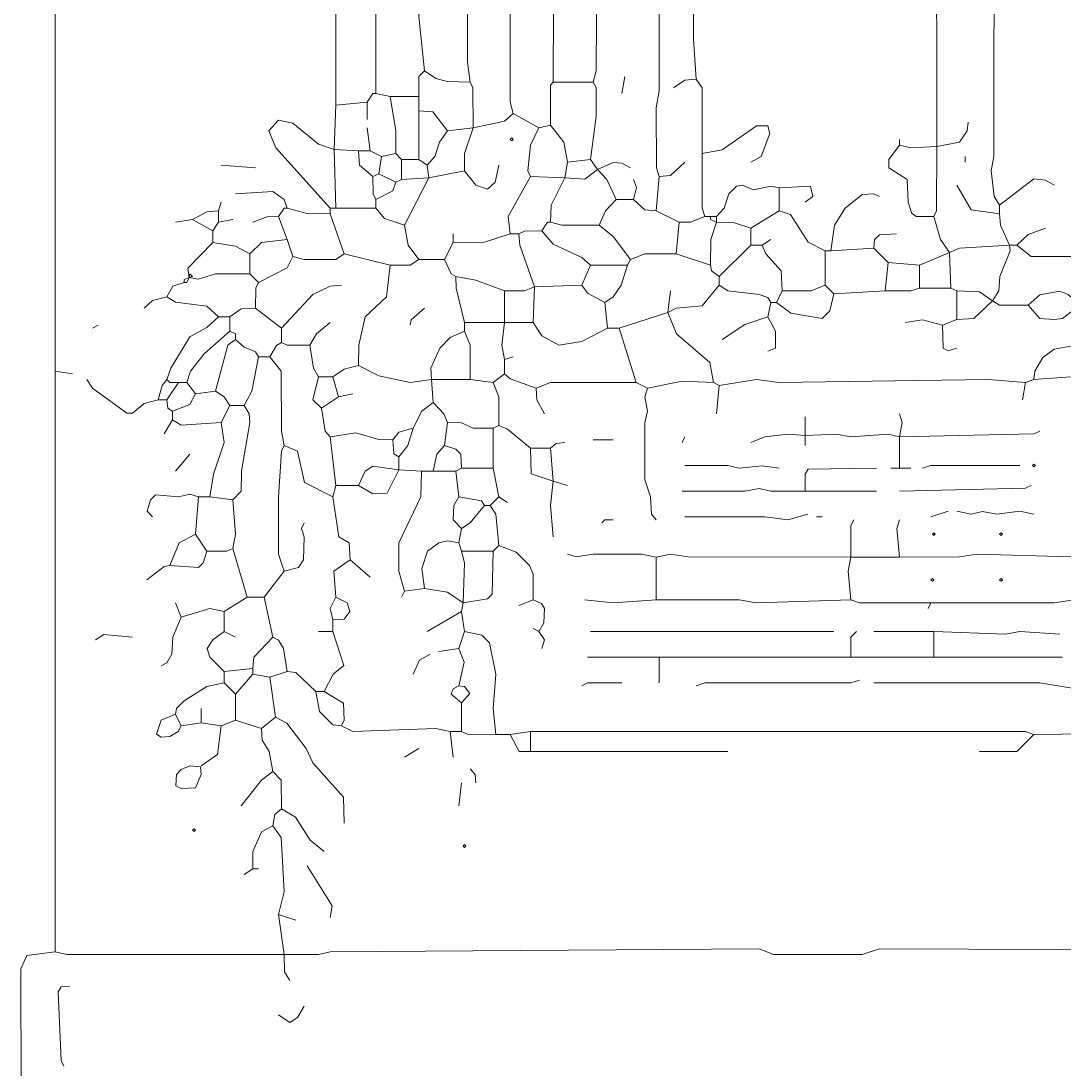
# Model space of a CAD drawing. Header units: millimetres. Extents: x 11 to 20000, y -4 to 8232.
# Drawn here: x 611 to 1985, y 2858 to 4240 of the extents above; entities that cross this region are included whole.
import ezdxf

# ---------------------------------------------------------------- set-up
doc = ezdxf.new("R2010")
doc.units = ezdxf.units.MM
doc.layers.add('ARCHITECTURE', color=7, linetype='Continuous', lineweight=13, true_color=0x000000)
doc.layers.add('PLANTING', color=7, linetype='Continuous', lineweight=13, true_color=0x000000)

msp = doc.modelspace()

# ---------------------------------------------------------------- linework, layer by layer
at = {"layer": 'ARCHITECTURE', "color": 7, "lineweight": 13, "true_color": 0x000000}
for points in [[(652.3379, 5607.08857), (656.10204, 4841.62896), (652.34446, 4822.77568), (652.33133, 4483.40916), (648.57376, 4460.78473), (656.1086, 4392.91143), (656.1086, 3834.84163), (656.1086, 3778.28054)], [(1557.31527, 5199.84876), (1546.00294, 5198.79265), (1523.37862, 5187.33925), (1451.7345, 5135.59853), (1372.54898, 5071.49604), (1372.54898, 5052.78993), (1372.54898, 4803.92115), (1372.54898, 4785.06787), (1368.77172, 4174.20814), (1365.00747, 4159.12477)], [(1025.64095, 4128.95928), (1025.64106, 4170.43699), (1025.64106, 4313.7259), (1025.64106, 4336.35034), (1025.64106, 5173.45441), (1036.95328, 5187.33269), (1059.5776, 5187.48111), (1082.20204, 5173.45441)], [(1142.53394, 4174.20814), (1134.99242, 4245.8526), (1134.99242, 4313.7259), (1142.53394, 4336.35034), (1142.52738, 4939.66776), (1134.99242, 4958.52229), (1142.23778, 5000), (1138.76968, 5015.08337), (1138.76968, 5131.97545), (1142.53394, 5180.99548)], [(1259.42692, 5180.99548), (1259.42036, 4690.79898), (1255.65611, 4664.40464), (1255.66267, 4132.73043), (1259.42692, 4117.64706)], [(1082.20204, 5173.45441), (1082.19548, 4754.90238), (1078.43145, 4728.50679), (1078.43801, 4649.32127), (1082.20204, 4622.92568), (1078.43801, 4419.30577), (1082.05407, 4404.22364), (1082.19548, 4340.12025), (1078.43801, 4321.26697), (1078.43145, 4144.04265)], [(1202.86584, 5177.22432), (1199.09502, 5135.74661), (1199.10158, 4185.52036), (1202.86584, 4159.12477)], [(1500.75419, 4162.89593), (1496.98993, 4215.68586), (1496.98337, 4513.57466), (1500.74762, 4536.1991), (1508.29559, 4969.8276), (1564.85667, 5010.12081), (1610.10554, 5032.74525), (1677.97885, 5059.2759), (1745.85215, 5075.26652), (1809.94819, 5082.8017), (1816.29197, 5079.03088), (1817.49627, 4074.28314)], [(1900.45249, 3996.98382), (1893.06561, 4008.29604), (1889.14683, 4042.23269), (1892.90419, 4061.08597), (1894.11505, 5071.64378), (1904.2233, 5081.60351), (1987.17975, 5071.49604), (2055.05305, 5051.74072), (2171.9457, 4998.80894), (2198.34061, 4983.8612), (2207.40566, 4973.60441), (2209.64627, 4166.66708), (2205.88235, 4125.18812)], [(1315.98801, 5049.02002), (1312.21719, 4159.12477)], [(1459.27602, 5003.77115), (1451.74106, 4981.14672), (1455.49876, 4954.75113), (1451.7345, 4920.81448), (1455.49876, 4796.38009), (1451.74106, 4777.52681), (1451.72794, 4147.81256), (1447.9638, 4125.18812), (1448.11188, 4046.00328), (1451.7345, 4034.69038)], [(648.56708, 2809.20034), (622.17851, 2812.07681), (611.00792, 2828.0543), (610.86629, 2990.19581), (618.54932, 3007.84559), (656.1086, 3012.82025)]]:
    msp.add_lwpolyline(points, dxfattribs=at)
at = {"layer": 'PLANTING', "color": 7, "lineweight": 13, "true_color": 0x000000}
for points in [[(1142.53394, 4174.20814), (1134.99242, 4166.66018), (1134.99242, 4140.27149)], [(1142.53394, 4174.20814), (1157.61697, 4163.9526), (1172.69977, 4160.17523), (1202.86584, 4159.12477)], [(1202.86584, 4159.12477), (1206.48846, 4151.57749), (1206.63643, 4098.79378)], [(1308.44638, 4102.56369), (1308.59446, 4155.19989), (1312.21719, 4159.12477)], [(1365.00747, 4159.12477), (1312.21719, 4159.12477)], [(1365.00747, 4159.12477), (1368.63032, 4151.57749), (1368.77172, 4113.8759), (1361.23688, 4057.31482)], [(1402.71493, 4144.04265), (1406.48575, 4166.66708)], [(1500.75419, 4162.89593), (1485.67115, 4161.83925), (1470.58824, 4151.58371)], [(1500.75419, 4162.89593), (1508.29559, 4151.58371), (1508.29559, 4076.16934), (1508.29559, 4064.85713)], [(1025.64095, 4128.95928), (1067.11923, 4132.73043)], [(1067.11923, 4132.73043), (1074.66063, 4144.04265), (1078.43145, 4144.04265)], [(1067.11923, 4110.106), (1067.11923, 4132.73043)], [(1097.28507, 4140.27149), (1078.43145, 4144.04265)], [(1097.28507, 4140.27149), (1134.99242, 4140.27149)], [(1097.28507, 4140.27149), (1104.67851, 4095.02262), (1104.82647, 4064.85713)], [(1134.99242, 4121.41821), (1134.99242, 4140.27149)], [(1023.75566, 4070.51324), (1025.64095, 4128.95928)], [(1134.99242, 4121.41821), (1153.69163, 4120.21346), (1172.69977, 4095.02262)], [(1134.99242, 4121.41821), (1134.99242, 4057.31482)], [(1206.63643, 4098.79378), (1248.10814, 4107.53903), (1259.42692, 4117.64706)], [(1293.36357, 4098.79378), (1259.42692, 4117.64706)], [(1023.75566, 4070.51324), (1003.01652, 4077.22477), (969.07986, 4105.13722), (950.22624, 4108.89468), (937.39729, 4095.02262), (946.60362, 4072.39819), (1018.09955, 3993.21267)], [(1817.49627, 4074.28314), (1847.51414, 4080.09423), (1857.77658, 4095.02262), (1858.97432, 4106.33484)], [(1070.88982, 4068.62704), (1067.11923, 4098.79378)], [(1146.30475, 4049.77376), (1156.41923, 4061.08597), (1162.43733, 4079.93925), (1172.69977, 4095.02262)], [(1172.69977, 4095.02262), (1206.63643, 4098.79378)], [(1195.32421, 4042.23269), (1195.47229, 4064.85713), (1206.63643, 4098.79378)], [(1293.36357, 4098.79378), (1282.19943, 4076.16934), (1278.5767, 4042.23891), (1282.05136, 4034.69038)], [(1293.36357, 4098.79378), (1308.44638, 4102.56369)], [(1331.07081, 4053.54491), (1326.24389, 4079.93925), (1308.44638, 4102.56369)], [(1572.39819, 4053.54491), (1586.28337, 4061.24061), (1597.73688, 4091.25147), (1594.86776, 4101.35984), (1579.93971, 4101.50758), (1534.69084, 4069.83179), (1508.29559, 4064.85713)], [(1813.72545, 3981.90045), (1791.10769, 3982.05509), (1784.75735, 3985.82557), (1779.93688, 4000.75373), (1778.5845, 4030.91357), (1754.59819, 4046.0095), (1754.45, 4057.31482), (1768.47658, 4076.16934)], [(1768.47658, 4083.71041), (1768.47658, 4076.16934)], [(1817.49627, 4074.28314), (1783.55962, 4072.54627), (1768.47658, 4076.16934)], [(1023.75566, 4070.51324), (1055.80701, 4068.62704)], [(1023.75566, 4070.51324), (1025.64095, 3993.21267)], [(1070.88982, 4068.62704), (1055.80701, 4068.62704)], [(1074.66063, 4034.69038), (1057.01131, 4049.77376), (1055.80701, 4068.62704)], [(1070.88982, 4068.62704), (1085.97285, 4061.08597)], [(1085.97285, 4061.08597), (1104.82647, 4064.85713)], [(1112.3681, 4057.31482), (1104.82647, 4064.85713)], [(1508.29559, 4064.85713), (1508.44367, 3993.21267), (1512.0664, 3981.90045)], [(1817.49627, 4074.28314), (1817.34819, 3989.44842), (1813.72545, 3981.90045)], [(920.06041, 4046.0026), (874.81154, 4049.77376)], [(1082.20204, 4038.46154), (1085.97285, 4061.08597)], [(1112.3681, 4057.31482), (1134.99242, 4057.31482)], [(1112.3681, 4057.31482), (1112.3681, 4030.92048)], [(1146.30475, 4049.77376), (1134.99242, 4057.31482)], [(1146.30475, 4049.77376), (1148.19005, 4032.80543)], [(1195.32421, 4042.23269), (1210.4138, 4023.53314), (1225.49016, 4018.09106), (1235.59819, 4027.14932), (1240.57308, 4049.77376)], [(1331.07081, 4053.54491), (1327.30023, 4032.80543)], [(1331.07081, 4053.54491), (1361.23688, 4057.31482)], [(1370.66357, 4044.11765), (1361.23688, 4057.31482)], [(1414.02715, 4046.0026), (1402.71482, 4052.48824), (1391.40271, 4053.39649), (1370.66357, 4044.11765)], [(1485.67115, 4053.54491), (1466.81097, 4035.89514), (1451.7345, 4034.69038)], [(1855.20362, 4053.54491), (1855.20362, 4061.08597)], [(1074.66063, 4034.69038), (1082.20204, 4038.46154)], [(1074.66063, 4034.69038), (1074.8086, 4012.07285), (1078.43145, 4004.52489)], [(1082.20204, 4038.46154), (1104.82647, 4027.14932)], [(1195.32421, 4042.23269), (1148.19005, 4032.80543)], [(1255.65611, 3959.27602), (1252.94163, 3981.90045), (1282.05136, 4034.69038)], [(1327.30023, 4032.80543), (1282.05136, 4034.69038)], [(1370.66357, 4044.11765), (1353.69536, 4031.07443), (1327.30023, 4032.80543)], [(1395.17353, 4004.52489), (1382.80181, 4030.92296), (1370.66357, 4044.11765)], [(1451.7345, 4034.69038), (1447.9638, 3989.44152)], [(1078.43145, 4004.52489), (1100.90113, 4015.98518), (1104.82647, 4027.14932)], [(1112.3681, 4030.92048), (1104.82647, 4027.14932)], [(1112.3681, 4030.92048), (1148.19005, 4032.80543)], [(1116.13869, 3970.58824), (1148.19005, 4032.80543)], [(1308.44638, 3974.35939), (1309.64412, 3996.98382), (1327.30023, 4032.80543)], [(1417.79796, 4030.92048), (1421.7233, 4020.05848), (1417.79796, 4004.52489)], [(1610.10554, 4019.60826), (1598.79333, 4022.18088), (1576.16889, 4017.04129), (1561.08597, 4023.22421), (1553.54457, 4022.17432), (1543.42998, 4012.06595), (1537.2638, 3993.21267), (1527.14932, 3981.90045)], [(1610.10554, 4019.60826), (1651.42907, 4022.17432), (1654.15011, 4008.30226), (1644.04219, 4000.75373)], [(1900.45249, 3985.67161), (1862.7517, 3990.64627), (1843.8914, 4023.37817)], [(1972.09627, 4023.37817), (1960.78405, 4029.72885), (1945.70136, 4031.66686), (1900.45249, 3996.98382)], [(961.53846, 3993.21267), (957.61301, 4004.51867), (942.68484, 4014.78043), (893.66516, 4012.06595)], [(1610.10554, 4019.60826), (1610.10554, 3989.44152)], [(1677.97885, 3936.65158), (1682.9474, 3970.58824), (1696.98066, 3993.21267), (1719.45701, 4011.00984), (1734.53337, 4011.9181), (1742.08145, 4008.29604)], [(871.04072, 3989.44152), (874.81154, 4000.75373)], [(950.22624, 3981.90045), (957.76765, 3993.21267), (961.53846, 3993.21267)], [(961.53846, 3993.21267), (987.93371, 3985.81946), (1018.09955, 3985.67161)], [(1025.64095, 3993.21267), (1018.09955, 3993.21267)], [(1018.09955, 3985.67161), (1018.09955, 3993.21267)], [(1025.64095, 3993.21267), (1078.43145, 3993.21267)], [(1078.43145, 4004.52489), (1078.43145, 3993.21267)], [(1116.13869, 3970.58824), (1089.89163, 3979.18597), (1078.43145, 3993.21267)], [(1395.17353, 4004.52489), (1381.14661, 3989.29367), (1372.5491, 3970.58824)], [(1395.17353, 4004.52489), (1417.79796, 4004.52489)], [(1417.79796, 4004.52489), (1432.88077, 3990.64627), (1447.9638, 3989.44152)], [(1900.45249, 3985.67161), (1900.45249, 3996.98382)], [(871.04072, 3989.44152), (855.95769, 3988.39197), (837.10407, 3978.1293)], [(871.04072, 3989.44152), (871.04072, 3974.35939)], [(950.22624, 3981.90045), (935.14321, 3981.75238), (916.28959, 3974.35939)], [(950.22624, 3981.90045), (961.53846, 3951.73495)], [(1036.95317, 3932.88043), (1018.09955, 3985.67161)], [(1478.12975, 3974.35939), (1447.9638, 3989.44152)], [(1478.12975, 3974.35939), (1493.21267, 3974.50724), (1512.0664, 3981.90045)], [(1519.60781, 3981.90045), (1512.0664, 3981.90045)], [(1519.60781, 3981.90045), (1527.14932, 3981.90045)], [(1519.60781, 3981.90045), (1519.60781, 3978.1293), (1527.14932, 3974.35939)], [(1527.14932, 3974.35939), (1527.14932, 3981.90045)], [(1572.39819, 3966.81708), (1610.10554, 3989.44152)], [(1610.10554, 3989.44152), (1625.0405, 3984.61493), (1647.96753, 3948.11844), (1670.43744, 3936.65158)], [(1834.46459, 3934.76663), (1822.3233, 3951.73495), (1813.72545, 3981.90045)], [(1900.45249, 3985.67161), (1901.50848, 3970.58824), (1913.65034, 3944.19265)], [(837.10407, 3978.1293), (814.47964, 3974.35939)], [(837.10407, 3978.1293), (863.49932, 3963.04717)], [(871.04072, 3974.35939), (863.49932, 3963.04717)], [(889.89434, 3978.1293), (871.04072, 3974.35939)], [(1134.99253, 3925.33937), (1120.96572, 3944.19265), (1116.13869, 3970.58824)], [(1297.13416, 3963.04717), (1304.67579, 3974.35939), (1308.44638, 3974.35939)], [(1308.44638, 3974.35939), (1323.52941, 3970.73631), (1372.5491, 3970.58824)], [(1372.5491, 3970.58824), (1391.25475, 3955.49864), (1414.02715, 3925.33937)], [(1478.12975, 3974.35939), (1474.35894, 3932.88043)], [(1519.60781, 3917.7983), (1519.75588, 3951.73495), (1527.14932, 3974.35939)], [(1572.39819, 3966.81708), (1549.77376, 3974.21097), (1527.14932, 3974.35939)], [(1572.39819, 3966.81708), (1572.39819, 3944.19265)], [(1923.07692, 3944.19265), (1938.15962, 3958.21934), (1960.78405, 3966.81708)], [(863.49932, 3947.9638), (863.49932, 3963.04717)], [(912.51878, 3932.88043), (927.60181, 3947.59514), (961.53846, 3951.73495)], [(969.07986, 3929.11052), (961.53846, 3951.73495)], [(1180.2414, 3959.27602), (1180.2414, 3947.9638)], [(1255.65611, 3959.27602), (1221.71946, 3948.11188), (1180.2414, 3947.9638)], [(1266.96833, 3959.27602), (1255.65611, 3959.27602)], [(1297.13416, 3963.04717), (1274.5164, 3962.89876), (1266.96833, 3959.27602)], [(1266.96833, 3959.27602), (1268.02455, 3944.19265), (1287.70747, 3889.51776)], [(1297.13416, 3963.04717), (1312.21719, 3945.3905), (1349.92455, 3928.05385), (1361.23688, 3917.7983)], [(1587.48111, 3944.19265), (1598.79333, 3951.73495)], [(1734.53993, 3940.42274), (1735.74423, 3951.72805), (1742.08801, 3958.07149), (1764.70588, 3959.27602)], [(832.39072, 3901.77183), (830.87794, 3913.70057), (863.49932, 3947.9638)], [(912.51878, 3932.88043), (893.66516, 3942.99536), (863.49932, 3947.9638)], [(1168.92919, 3925.33937), (1180.2414, 3947.9638)], [(1530.92002, 3902.71493), (1572.39819, 3944.19265)], [(1572.39819, 3944.19265), (1587.48111, 3944.19265)], [(1613.87636, 3883.86165), (1612.67206, 3910.256), (1592.30814, 3932.88043), (1587.48111, 3944.19265)], [(1677.97885, 3936.65158), (1734.53993, 3940.42274)], [(1753.39367, 3921.56821), (1734.53993, 3940.42274)], [(1834.46459, 3934.76663), (1847.65894, 3940.27093), (1913.65034, 3944.19265)], [(1891.0259, 3870.66324), (1899.25124, 3883.85792), (1900.60079, 3902.71493), (1914.40509, 3936.64536), (1913.65034, 3944.19265)], [(1923.07692, 3944.19265), (1913.65034, 3944.19265)], [(1923.07692, 3944.19265), (1941.93088, 3929.26448), (1998.49197, 3929.11052)], [(912.51878, 3932.88043), (912.51878, 3906.48609)], [(923.831, 3895.17387), (961.53179, 3914.18179), (969.07986, 3929.11052)], [(1036.95317, 3932.88043), (1025.64095, 3925.494), (984.1629, 3925.48744), (969.07986, 3929.11052)], [(1036.95317, 3932.88043), (1097.28507, 3917.7983)], [(1134.99253, 3925.33937), (1123.6802, 3917.95226), (1097.28507, 3917.7983)], [(1134.99253, 3925.33937), (1168.92919, 3925.33937)], [(1168.92919, 3925.33937), (1177.52014, 3906.64005), (1184.01199, 3902.71493)], [(1414.02715, 3925.33937), (1410.25633, 3917.7983)], [(1414.02715, 3925.33937), (1432.88077, 3932.73258), (1474.35894, 3932.88043)], [(1519.60781, 3917.7983), (1474.35894, 3932.88043)], [(1677.97885, 3936.65158), (1670.43744, 3936.65158)], [(1670.43744, 3936.65158), (1670.43744, 3891.40271)], [(1794.87183, 3917.7983), (1834.46459, 3934.76663)], [(1834.46459, 3934.76663), (1836.34989, 3887.63156)], [(1055.80701, 3785.82161), (1055.95498, 3812.21719), (1064.5526, 3849.925), (1092.30995, 3876.32624), (1097.28507, 3917.7983)], [(1349.92466, 3891.40271), (1361.23688, 3917.7983)], [(1361.23688, 3917.7983), (1410.25633, 3917.7983)], [(1380.0905, 3868.77828), (1391.25475, 3876.32624), (1401.66516, 3891.40271), (1410.25633, 3917.7983)], [(1519.60781, 3917.7983), (1520.8121, 3910.256), (1530.92002, 3902.71493)], [(1753.39367, 3921.56821), (1749.62296, 3883.86165)], [(1794.87183, 3917.7983), (1753.39367, 3921.56821)], [(1794.87183, 3917.7983), (1794.87183, 3887.63156)], [(832.39072, 3901.77183), (829.56267, 3895.17387), (825.79186, 3895.17387)], [(832.39072, 3901.77183), (825.79186, 3898.94378), (825.79186, 3895.17387)], [(832.39072, 3901.77183), (844.46719, 3899.20339), (867.26991, 3906.33767), (912.51878, 3906.48609)], [(923.831, 3895.17387), (912.51878, 3906.48609)], [(1248.11471, 3883.86165), (1210.40724, 3897.89423), (1184.01199, 3902.71493)], [(1195.32421, 3842.38269), (1184.16007, 3887.63156), (1184.01199, 3902.71493)], [(1530.92002, 3902.71493), (1530.92002, 3891.40271)], [(803.16742, 3876.31934), (810.85701, 3890.34604), (825.79186, 3895.17387)], [(920.06041, 3861.23722), (920.20837, 3887.62534), (923.831, 3895.17387)], [(953.99706, 3834.84163), (995.47511, 3879.03382), (1018.09955, 3890.34604), (1033.18258, 3891.40271)], [(1248.11471, 3883.86165), (1274.51301, 3884.01256), (1287.70747, 3889.51776)], [(1248.11471, 3883.86165), (1248.11471, 3842.38269)], [(1285.82195, 3842.38269), (1287.70747, 3889.51776)], [(1349.92466, 3891.40271), (1287.70747, 3889.51776)], [(1349.92466, 3891.40271), (1357.47274, 3881.14027), (1380.0905, 3868.77828)], [(1463.04672, 3855.58111), (1474.35905, 3861.08541), (1508.28903, 3864.11256), (1530.92002, 3891.40271)], [(1463.04672, 3855.58111), (1466.81753, 3883.86165)], [(1598.79333, 3868.77828), (1594.86799, 3875.12862), (1583.71041, 3879.04072), (1542.23235, 3884.01561), (1530.92002, 3891.40271)], [(1613.87636, 3883.86165), (1606.33484, 3868.77828)], [(1613.87636, 3883.86165), (1651.58371, 3884.0095), (1670.43744, 3891.40271)], [(1681.74966, 3880.0905), (1670.43744, 3891.40271)], [(1681.74966, 3880.0905), (1749.62296, 3883.86165)], [(1794.87183, 3887.63156), (1783.5595, 3884.0095), (1749.62296, 3883.86165)], [(1794.87183, 3887.63156), (1836.34989, 3887.63156)], [(1843.8914, 3883.86165), (1836.34989, 3887.63156)], [(1843.8914, 3883.86165), (1874.05735, 3882.80498), (1891.0259, 3870.66324)], [(1843.8914, 3883.86165), (1843.8914, 3846.15385)], [(2006.03292, 3865.00713), (1990.95023, 3879.03382), (1979.63801, 3883.70667), (1953.2431, 3878.88597), (1938.15962, 3865.00713)], [(773.00158, 3861.23722), (784.3138, 3871.35158), (803.16742, 3876.31934)], [(871.04072, 3849.925), (855.95769, 3863.80328), (814.47975, 3868.93292), (803.16742, 3876.31934)], [(1380.0905, 3868.77828), (1383.86131, 3834.84163)], [(1598.79333, 3868.77828), (1595.02262, 3849.925)], [(1598.79333, 3868.77828), (1606.33484, 3868.77828)], [(1681.74966, 3880.0905), (1676.77455, 3857.46606), (1666.66663, 3847.50577), (1625.18857, 3854.75158), (1606.33484, 3868.77828)], [(1891.0259, 3870.66324), (1866.51584, 3847.35837), (1843.8914, 3846.15385)], [(1891.0259, 3870.66324), (1900.38495, 3865.22941), (1938.15962, 3865.00713)], [(920.06041, 3861.23722), (901.20656, 3860.18054), (886.12376, 3849.925)], [(920.06041, 3861.23722), (953.99706, 3834.84163)], [(1123.68032, 3838.61278), (1124.88462, 3846.01233), (1142.53394, 3861.23722)], [(1463.04672, 3855.58111), (1398.94412, 3834.84163)], [(1523.37862, 3763.19717), (1518.40351, 3789.58654), (1474.51357, 3827.30057), (1463.04672, 3855.58111)], [(2006.03292, 3865.00713), (1983.40848, 3847.35837), (1972.09627, 3846.15385), (1953.2431, 3847.35837), (1938.15962, 3865.00713)], [(2006.03292, 3865.00713), (2005.88507, 3823.52941), (2001.20645, 3812.37183), (1972.09627, 3807.24219), (1957.16188, 3796.08462), (1946.75735, 3778.28054), (1945.70136, 3766.96833)], [(803.16742, 3766.96833), (808.12941, 3782.0517), (833.48145, 3823.38133), (855.95769, 3835.8983), (871.04072, 3849.925)], [(871.04072, 3849.925), (886.12376, 3849.925)], [(886.12376, 3849.925), (886.12376, 3831.07048)], [(1018.09955, 3842.38269), (1000.44355, 3827.15215), (991.7043, 3812.21719)], [(1195.32421, 3842.38269), (1248.11471, 3842.38269)], [(1195.32421, 3842.38269), (1195.32421, 3831.07048)], [(1248.11471, 3793.36391), (1244.34389, 3812.21719), (1248.11471, 3842.38269)], [(1285.82195, 3842.38269), (1248.11471, 3842.38269)], [(1285.82195, 3842.38269), (1297.28235, 3824.57919), (1319.7586, 3812.36527), (1349.92466, 3817.04378), (1383.86131, 3834.84163)], [(1595.02262, 3849.925), (1564.85667, 3839.50769), (1534.69084, 3819.75826)], [(1595.02262, 3804.67613), (1605.13054, 3808.60102), (1605.27862, 3831.07048), (1595.02262, 3849.925)], [(1776.0181, 3842.38269), (1798.64253, 3846.00577), (1825.03767, 3838.61278)], [(1825.03767, 3838.61278), (1843.8914, 3846.15385)], [(705.12817, 3834.84163), (712.66968, 3838.61278)], [(886.12376, 3831.07048), (852.33507, 3800.90498), (834.38959, 3778.28054), (829.56267, 3763.19717)], [(886.12376, 3831.07048), (893.66516, 3827.30057), (893.66516, 3819.75826)], [(953.99706, 3834.84163), (953.99706, 3815.98835)], [(1151.96086, 3766.96833), (1151.13156, 3782.0517), (1162.58529, 3808.44604), (1176.47059, 3822.47274), (1195.32421, 3831.07048)], [(1202.86584, 3766.96833), (1202.71776, 3812.21719), (1195.32421, 3831.07048)], [(1398.94412, 3834.84163), (1383.86131, 3834.84163)], [(1398.94412, 3834.84163), (1421.56855, 3763.19717)], [(1825.03767, 3838.61278), (1826.24197, 3808.60102), (1832.58575, 3804.8371), (1843.8914, 3808.44604)], [(867.26991, 3751.88495), (883.55701, 3812.21097), (893.66516, 3819.75826)], [(893.66516, 3819.75826), (904.97749, 3809.64389), (919.90566, 3803.62568), (923.831, 3797.13382)], [(953.99706, 3815.98835), (947.49853, 3812.06256), (938.91403, 3797.13382)], [(953.99706, 3815.98835), (961.54514, 3812.36527), (991.7043, 3812.21719)], [(1003.01652, 3770.73948), (996.53133, 3782.0517), (991.7043, 3812.21719)], [(904.97738, 3733.03167), (915.23326, 3751.88495), (923.831, 3797.13382)], [(938.91403, 3797.13382), (923.831, 3797.13382)], [(957.76765, 3680.24174), (954.14502, 3699.09502), (953.84231, 3778.28054), (938.91403, 3797.13382)], [(1055.80701, 3785.82161), (1036.95317, 3781.00124), (1021.87036, 3770.73948)], [(1151.96086, 3766.96833), (1123.68032, 3763.34559), (1082.20204, 3771.93676), (1055.80701, 3785.82161)], [(1248.11471, 3793.36391), (1259.42692, 3797.13382)], [(1248.11471, 3793.36391), (1248.11471, 3774.50939)], [(678.73303, 3774.50939), (656.1086, 3778.28054)], [(656.1086, 3778.28054), (656.1086, 3766.96833), (656.1086, 3736.80283), (656.1086, 3650.075), (656.1086, 3619.9095), (656.1086, 3533.18224), (656.1086, 3506.78733), (656.1086, 3457.76799), (656.1086, 3408.74785), (656.1086, 3058.06912), (656.1086, 3012.82025)], [(1233.03167, 3763.19717), (1248.11471, 3774.50939)], [(1248.11471, 3774.50939), (1255.66278, 3768.15939), (1289.59276, 3755.65611)], [(697.58676, 3766.96833), (705.27636, 3755.80419), (750.37715, 3722.78235), (757.91855, 3722.9302), (773.00158, 3735.60464), (791.8552, 3740.57274)], [(803.16742, 3766.96833), (796.82353, 3759.42036), (791.8552, 3740.57274)], [(803.16742, 3766.96833), (806.93824, 3763.19717), (818.25045, 3763.19717)], [(818.25045, 3763.19717), (803.16742, 3740.57274)], [(818.25045, 3763.19717), (829.56267, 3763.19717)], [(840.87489, 3748.11505), (829.56267, 3763.19717)], [(1003.01652, 3770.73948), (995.63631, 3740.57342), (1006.78733, 3729.26052)], [(1003.01652, 3770.73948), (1021.87036, 3770.73948)], [(1029.41176, 3744.34389), (1021.87036, 3770.73948)], [(1151.96086, 3766.96833), (1202.86584, 3766.96833)], [(1151.96086, 3766.96833), (1153.84615, 3736.80283)], [(1202.86584, 3766.96833), (1233.03167, 3763.19717)], [(1233.03167, 3763.19717), (1240.42511, 3744.34389), (1240.57308, 3706.63609)], [(1289.59276, 3755.65611), (1308.44638, 3763.04932), (1421.56855, 3763.19717)], [(1436.65158, 3755.65611), (1421.56855, 3763.19717)], [(1436.65158, 3755.65611), (1481.90045, 3764.86934), (1523.37862, 3763.19717)], [(1523.37862, 3763.19717), (1530.92002, 3759.42726)], [(1530.92002, 3759.42726), (1527.14932, 3721.71946)], [(1934.38914, 3763.19717), (1885.36957, 3766.96833), (1610.10554, 3763.20407), (1579.93971, 3766.9621), (1530.92002, 3759.42726)], [(1934.38914, 3763.19717), (1930.61867, 3740.57274)], [(1934.38914, 3763.19717), (1945.70136, 3766.96833)], [(1945.70136, 3766.96833), (1994.7207, 3770.73948)], [(840.87489, 3748.11505), (833.18518, 3734.23586), (810.70882, 3725.49061)], [(840.87489, 3748.11505), (867.26991, 3751.88495)], [(886.12376, 3733.03167), (878.57557, 3744.33767), (867.26991, 3751.88495)], [(1029.41176, 3744.34389), (1006.78733, 3729.26052)], [(1029.41176, 3744.34389), (1048.26538, 3748.11505)], [(1300.90498, 3721.71946), (1290.64253, 3740.57274), (1289.59276, 3755.65611)], [(1436.65158, 3755.65611), (1432.88744, 3744.34389), (1436.49706, 3725.49061), (1433.02885, 3710.40724), (1433.02885, 3634.99287), (1440.27421, 3612.36776), (1441.62002, 3589.75023), (1447.9638, 3582.20238)], [(803.16742, 3740.57274), (791.8552, 3740.57274)], [(810.70882, 3725.49061), (804.36516, 3729.4155), (803.16742, 3740.57274)], [(874.81154, 3710.40724), (886.12376, 3733.03167)], [(886.12376, 3733.03167), (904.97738, 3733.03167)], [(889.89434, 3608.59729), (901.05192, 3619.9095), (901.35464, 3646.30509), (912.3707, 3710.40724), (911.46267, 3721.71946), (904.97738, 3733.03167)], [(1153.84615, 3736.80283), (1138.91131, 3725.48993), (1127.4509, 3702.86618)], [(1153.84615, 3736.80283), (1167.87285, 3721.71946), (1172.69977, 3710.40724)], [(810.70882, 3725.49061), (810.70882, 3714.17839)], [(1006.78733, 3729.26052), (1011.75577, 3699.10124), (1018.09955, 3691.55396)], [(1644.04219, 3693.43891), (1644.04219, 3717.9483)], [(1768.47658, 3721.71946), (1772.09276, 3710.40724), (1768.47658, 3691.55396)], [(799.39661, 3695.32387), (810.70882, 3714.17839)], [(874.81154, 3710.40724), (822.02115, 3706.79106), (810.70882, 3714.17839)], [(874.81154, 3710.40724), (878.43405, 3684.01165), (864.55543, 3642.53394), (859.72851, 3612.36776)], [(1127.4509, 3702.86618), (1108.60396, 3697.8974), (1101.05588, 3687.78281)], [(1127.4509, 3702.86618), (1120.80452, 3680.24174), (1108.59729, 3665.15837)], [(1172.69977, 3710.40724), (1168.92919, 3680.24174)], [(1233.03167, 3702.86618), (1206.63643, 3703.02014), (1191.55362, 3710.2526), (1172.69977, 3710.40724)], [(1233.03167, 3702.86618), (1240.57308, 3706.63609)], [(1233.03167, 3702.86618), (1233.03167, 3650.075)], [(1282.05136, 3676.47059), (1251.88541, 3701.8095), (1240.57308, 3706.63609)], [(1018.09955, 3691.55396), (1052.0362, 3696.99604), (1082.20204, 3687.93088), (1101.05588, 3687.78281)], [(1025.64095, 3627.45057), (1018.09955, 3691.55396)], [(1485.67115, 3691.55396), (1481.90045, 3684.01165)], [(1644.04219, 3693.43891), (1621.41776, 3695.16991), (1591.25192, 3691.39898), (1572.39819, 3684.01165)], [(1644.04219, 3693.43891), (1685.52036, 3695.31765), (1704.3741, 3691.56708), (1753.39367, 3695.31765), (1768.47658, 3691.55396)], [(1644.04219, 3693.43891), (1644.04219, 3680.24174)], [(1953.2431, 3699.09502), (1945.6948, 3695.47229), (1768.47658, 3691.55396)], [(1768.47658, 3650.075), (1768.47658, 3691.55396)], [(957.76765, 3680.24174), (954.14502, 3672.69321), (950.22624, 3612.36776), (950.37421, 3536.95351), (957.76765, 3514.32907)], [(957.76765, 3680.24174), (975.41719, 3672.54548), (984.31753, 3631.22794), (1021.87036, 3612.36776)], [(1108.59729, 3665.15837), (1102.25351, 3669.08348), (1101.05588, 3687.78281)], [(1153.84615, 3646.30509), (1158.67308, 3668.92885), (1168.92919, 3680.24174)], [(1191.55362, 3650.075), (1190.34932, 3668.92262), (1184.00543, 3675.27296), (1168.92919, 3680.24174)], [(1308.44638, 3676.47059), (1282.05136, 3676.47059)], [(1282.05136, 3676.47059), (1283.11414, 3642.68857), (1312.21719, 3633.10667)], [(1308.44638, 3676.47059), (1315.99457, 3682.81437), (1327.30023, 3684.01165)], [(1308.44638, 3676.47059), (1312.21719, 3633.10667)], [(1365.00747, 3687.78281), (1391.40271, 3687.78281)], [(814.47964, 3646.30509), (833.33326, 3668.92952)], [(1108.59729, 3648.19005), (1108.59729, 3665.15837)], [(1108.59729, 3648.19005), (1074.66075, 3652.78948), (1064.40464, 3646.15667), (1055.80701, 3627.45057)], [(1108.59729, 3648.19005), (1093.36618, 3617.3431), (1074.66063, 3616.29367), (1055.80701, 3627.45057)], [(1108.59729, 3648.19005), (1138.76312, 3646.30509)], [(1191.55362, 3650.075), (1184.01199, 3646.30509)], [(1233.03167, 3650.075), (1191.55362, 3650.075)], [(1233.03167, 3650.075), (1240.57308, 3612.36776)], [(1485.67115, 3653.84615), (1542.23224, 3653.69808), (1557.31527, 3650.0819), (1587.48111, 3653.54966), (1610.10554, 3650.075)], [(1738.31075, 3650.075), (1647.96765, 3648.87115), (1644.19683, 3642.52771), (1644.04219, 3619.9095)], [(1768.47658, 3650.075), (1757.16437, 3650.075)], [(1768.47658, 3650.075), (1783.55962, 3650.075)], [(1798.64253, 3650.075), (1809.95475, 3653.83993), (1926.8474, 3653.84615)], [(1116.13869, 3487.93337), (1108.74525, 3514.32907), (1108.74525, 3552.0362), (1137.70701, 3612.36776), (1138.76312, 3646.30509)], [(1153.84615, 3646.30509), (1138.76312, 3646.30509)], [(1153.84615, 3646.30509), (1184.01199, 3646.30509)], [(1187.78281, 3612.36776), (1184.01199, 3646.30509)], [(1021.87036, 3612.36776), (1025.64095, 3627.45057)], [(1025.64095, 3627.45057), (1055.80701, 3627.45057)], [(1312.21719, 3559.57794), (1308.44661, 3601.05554), (1312.21719, 3633.10667)], [(1331.07081, 3627.45057), (1312.21719, 3633.10667)], [(1644.04219, 3619.9095), (1598.79333, 3620.05758), (1583.71041, 3623.66753), (1564.85667, 3619.91572), (1481.90045, 3619.9095)], [(1644.04219, 3619.9095), (1738.31075, 3619.9095)], [(1768.47658, 3619.9095), (1934.38258, 3623.82851), (1941.93088, 3627.45057)], [(844.64548, 3612.36776), (833.33326, 3615.84276), (818.25045, 3612.37398), (788.09106, 3614.93416), (781.74072, 3608.59038), (777.07489, 3593.52081), (784.3138, 3585.97285)], [(840.87489, 3563.34842), (844.64548, 3612.36776)], [(844.64548, 3612.36776), (859.72851, 3612.36776)], [(889.89434, 3608.59729), (859.72851, 3612.36776)], [(889.89434, 3544.49446), (893.66516, 3563.34842), (889.89434, 3608.59729)], [(1021.87036, 3612.36776), (1029.78032, 3559.79819), (1043.29038, 3551.88778), (1044.4948, 3529.41176)], [(1187.78281, 3612.36776), (1181.29106, 3601.05554), (1180.39604, 3582.20238), (1191.55362, 3570.89016)], [(1187.78281, 3612.36776), (1217.794, 3607.39932), (1221.71946, 3601.05554)], [(1229.26086, 3601.05554), (1240.57308, 3612.36776)], [(1240.57308, 3612.36776), (1251.88529, 3604.82681)], [(1221.71946, 3601.05554), (1202.86584, 3578.43801), (1191.55362, 3570.89016)], [(1229.26086, 3601.05554), (1221.71946, 3601.05554)], [(1229.26086, 3601.05554), (1236.64785, 3589.74333), (1240.57308, 3548.26572)], [(1832.57919, 3593.51459), (1809.95475, 3585.97285)], [(1843.8914, 3593.51459), (1862.74514, 3589.75645), (1877.82805, 3593.35995), (1896.68201, 3589.75645), (1926.8474, 3593.50837), (1945.70136, 3589.74333)], [(984.1629, 3578.43111), (980.68824, 3570.88326), (984.01493, 3559.57794), (983.10656, 3529.41176), (976.4733, 3519.15588), (957.76765, 3514.32907)], [(1391.40271, 3582.20238), (1380.0905, 3582.20238), (1376.31968, 3578.43111)], [(1647.81301, 3589.74333), (1621.41776, 3582.2086), (1591.25192, 3585.96663), (1485.67115, 3585.97285)], [(1666.66663, 3585.97285), (1659.12523, 3585.97285)], [(1704.3741, 3533.18224), (1704.52217, 3574.65373), (1708.1448, 3582.20238)], [(1768.47658, 3533.18224), (1764.86052, 3570.89016), (1768.47658, 3582.20238)], [(1187.78281, 3552.0362), (1191.55362, 3570.89016)], [(806.93824, 3521.87002), (819.30011, 3551.88846), (840.87489, 3563.34842)], [(840.87489, 3563.34842), (855.95769, 3540.72398)], [(1187.78281, 3552.0362), (1172.69977, 3554.60882), (1161.38756, 3551.88778), (1146.45939, 3540.72398), (1139.05928, 3518.09955), (1142.53394, 3491.70464)], [(1187.78281, 3552.0362), (1191.55362, 3540.72398)], [(806.93824, 3521.87002), (844.63891, 3519.30373), (850.98937, 3525.64751), (855.95769, 3540.72398)], [(889.89434, 3544.49446), (882.34638, 3540.87172), (855.95769, 3540.72398)], [(889.89434, 3544.49446), (908.74819, 3480.39242)], [(1233.03167, 3540.72398), (1191.55362, 3540.72398)], [(1193.43891, 3472.85068), (1195.31765, 3525.64129), (1191.55362, 3540.72398)], [(1193.43891, 3472.85068), (1225.4836, 3477.82534), (1231.82738, 3484.1698), (1233.03167, 3540.72398)], [(1240.57308, 3548.26572), (1233.03167, 3540.72398)], [(1240.57308, 3548.26572), (1263.19751, 3539.66765), (1280.99502, 3521.87002), (1285.67387, 3510.55781), (1285.82195, 3476.62115)], [(1447.9638, 3533.18224), (1429.11018, 3536.95351), (1365.00747, 3536.80577), (1342.38314, 3533.18846), (1331.07081, 3536.95351)], [(1704.3741, 3533.18224), (1489.44197, 3533.18846), (1466.81753, 3536.95351), (1447.9638, 3533.18224)], [(1768.47658, 3533.18224), (1847.6621, 3533.18846), (1870.28654, 3536.95351), (1994.7207, 3533.18846), (2017.34514, 3536.95351)], [(1044.4948, 3529.41176), (1023.07466, 3514.32907), (1025.64095, 3480.39242)], [(1044.4948, 3529.41176), (1070.88982, 3506.78733)], [(1447.9638, 3476.62115), (1447.9638, 3533.18224)], [(1704.3741, 3533.18224), (1700.75792, 3514.32907), (1704.3741, 3476.62115)], [(1704.3741, 3533.18224), (1768.47658, 3533.18224)], [(776.77217, 3503.01686), (799.39005, 3520.67217), (806.93824, 3521.87002)], [(957.76765, 3514.32907), (931.37262, 3480.39242)], [(1116.13869, 3487.93337), (1112.3681, 3480.39242)], [(1116.13869, 3487.93337), (1142.53394, 3491.70464)], [(1193.43891, 3472.85068), (1172.69977, 3486.87704), (1142.53394, 3491.70464)], [(822.02104, 3453.99672), (814.47964, 3472.85068)], [(908.74819, 3480.39242), (878.58213, 3461.53846)], [(908.74819, 3480.39242), (931.37262, 3480.39242)], [(942.68484, 3427.60181), (931.37262, 3480.39242)], [(1021.87036, 3450.22624), (1018.24774, 3465.30894), (1025.64095, 3480.39242)], [(1021.87036, 3450.22624), (1036.94661, 3451.43043), (1044.33348, 3461.53846), (1040.56934, 3472.70226), (1025.64095, 3480.39242)], [(1191.55362, 3461.53846), (1193.43891, 3472.85068)], [(1266.96833, 3469.0802), (1285.82195, 3476.62115)], [(1285.82195, 3476.62115), (1296.97964, 3471.79434), (1300.75034, 3465.30271), (1299.84876, 3446.45577), (1293.36357, 3435.14355)], [(1447.9638, 3476.62115), (1391.40271, 3472.85068), (1353.69525, 3476.62115)], [(1447.9638, 3476.62115), (1557.31527, 3476.61493), (1579.93971, 3472.85068), (1704.3741, 3476.62115)], [(1809.95475, 3472.85068), (1715.68631, 3472.8569), (1704.3741, 3476.62115)], [(1806.18405, 3465.30894), (1809.95475, 3472.85068)], [(1809.95475, 3472.85068), (1972.09627, 3472.8569), (1998.49197, 3476.62115)], [(822.02104, 3453.99672), (810.86346, 3427.60181), (809.6526, 3404.97738), (803.0259, 3393.8198), (795.62602, 3389.89468)], [(822.02104, 3453.99672), (859.72851, 3465.1612), (878.58213, 3461.53846)], [(878.58213, 3461.53846), (878.58213, 3435.14355)], [(1191.55362, 3461.53846), (1146.30475, 3435.14355)], [(1191.55362, 3461.53846), (1195.32421, 3435.14355)], [(1021.87036, 3435.14355), (1021.87036, 3450.22624)], [(708.89898, 3423.83133), (720.2112, 3431.21765), (757.91855, 3427.60181)], [(878.58213, 3435.14355), (863.50588, 3423.83133), (856.119, 3412.51912), (859.88303, 3401.2069), (878.58213, 3382.35294)], [(893.66516, 3427.60181), (878.58213, 3435.14355)], [(916.28959, 3386.12342), (917.49389, 3401.2069), (942.68484, 3427.60181)], [(961.53846, 3382.35294), (956.71799, 3412.51912), (950.08473, 3423.6767), (942.68484, 3427.60181)], [(1021.87036, 3435.14355), (1003.01652, 3435.14355)], [(1021.87036, 3435.14355), (1036.43654, 3390.10871), (1022.025, 3378.58247), (1010.55814, 3355.95803)], [(1187.78281, 3412.51912), (1195.32421, 3435.14355)], [(1195.32421, 3435.14355), (1217.94864, 3430.16821), (1228.05656, 3420.06007), (1236.65441, 3378.58247), (1233.0448, 3333.3336), (1236.80249, 3299.39695)], [(1285.82195, 3438.91403), (1293.36357, 3435.14355)], [(1297.13416, 3412.51912), (1300.74389, 3423.83133), (1293.36357, 3435.14355)], [(1681.74966, 3435.14333), (1372.5491, 3435.14333), (1361.23688, 3435.14333)], [(1711.9155, 3435.14333), (1704.52873, 3427.59491), (1704.3741, 3401.20667)], [(1813.72545, 3435.14333), (1802.41324, 3435.14333), (1734.53993, 3435.14333)], [(1979.63801, 3431.37229), (1926.8474, 3435.13043), (1907.99423, 3431.37851), (1813.72545, 3435.14333)], [(1813.72545, 3435.14333), (1813.72545, 3401.20667)], [(1187.78281, 3412.51912), (1161.38756, 3408.74785)], [(1187.78281, 3412.51912), (1194.95577, 3394.71459), (1187.78281, 3363.49898)], [(1150.07534, 3404.97738), (1136.19027, 3397.281), (1127.4509, 3378.58247)], [(1357.46606, 3401.20667), (1451.7345, 3401.20667)], [(1704.3741, 3401.20667), (1636.50079, 3401.20667), (1613.87636, 3401.20667), (1451.7345, 3401.20667)], [(1451.7345, 3367.27025), (1451.7345, 3401.20667)], [(1704.3741, 3401.20667), (1772.2474, 3401.20667), (1813.72545, 3401.20667)], [(1983.40848, 3401.20667), (1968.32579, 3401.20667), (1813.72545, 3401.20667)], [(916.28959, 3386.12342), (878.58213, 3382.35294)], [(916.28959, 3386.12342), (916.28959, 3378.58247)], [(878.58213, 3367.27025), (878.58213, 3382.35294)], [(893.66516, 3352.18676), (916.28959, 3378.58247)], [(916.28959, 3378.58247), (938.91403, 3374.8112)], [(961.53846, 3382.35294), (938.91403, 3374.8112)], [(946.45543, 3322.02138), (938.91403, 3374.8112)], [(961.53846, 3382.35294), (972.85079, 3381.14876), (999.24593, 3355.95803)], [(1715.68631, 3371.04072), (1704.37398, 3367.27647), (1512.0664, 3367.26403), (1500.75419, 3363.49898)], [(878.58213, 3367.27025), (855.95769, 3362.29491), (825.79197, 3343.44785), (815.68394, 3333.33982), (814.47964, 3325.79186)], [(893.66516, 3352.18676), (878.58213, 3367.27025)], [(1187.78281, 3363.49898), (1180.39604, 3359.57387), (1177.82964, 3352.18676), (1191.55362, 3340.87455)], [(1187.78281, 3363.49898), (1195.32749, 3362.29491), (1202.4905, 3353.23631), (1191.55362, 3340.87455)], [(1349.92466, 3363.49898), (1357.47274, 3367.12251), (1402.71493, 3367.27025)], [(1998.49197, 3359.72851), (1953.2431, 3367.26403), (1734.53993, 3367.27025)], [(893.66516, 3352.18676), (893.66516, 3318.25011)], [(1010.55814, 3355.95803), (999.24593, 3355.95803)], [(1033.18258, 3310.70916), (1021.87025, 3311.91324), (1004.07285, 3329.56233), (999.24593, 3355.95803)], [(1033.18258, 3310.70916), (1036.8052, 3318.25701), (1035.74887, 3340.71991), (1010.55814, 3355.95803)], [(848.41629, 3333.3336), (848.41629, 3314.47964)], [(1191.55362, 3303.16742), (1191.55362, 3340.87455)], [(822.02104, 3310.70916), (818.0957, 3303.30894), (806.93824, 3296.68213), (795.63269, 3295.78032), (789.43688, 3299.55158), (795.78054, 3318.10238), (814.47964, 3325.79186)], [(822.02104, 3310.70916), (814.47964, 3325.79186)], [(874.81154, 3310.70916), (893.66516, 3318.25011)], [(927.60181, 3306.9379), (893.66516, 3318.25011)], [(946.45543, 3322.02138), (927.60181, 3306.9379)], [(946.45543, 3322.02138), (961.3905, 3314.33122), (986.73597, 3280.54299), (995.62319, 3261.68903), (1035.74898, 3216.44016), (1036.95317, 3182.50351)], [(848.41629, 3314.47964), (822.02104, 3310.70916)], [(874.81154, 3310.70916), (848.41629, 3314.47964)], [(874.81154, 3310.70916), (869.83643, 3273.00814), (848.41629, 3257.91855)], [(927.60181, 3306.9379), (928.65814, 3291.8552), (937.71629, 3276.77251), (942.68484, 3250.37681)], [(1176.47059, 3303.16742), (1157.61697, 3306.9379), (1048.26538, 3303.31584), (1033.18258, 3310.70916)], [(1176.47059, 3303.16742), (1191.55362, 3303.16742)], [(1176.47059, 3303.16742), (1180.2414, 3269.23077)], [(1191.55362, 3303.16742), (1199.1017, 3299.54468), (1236.80249, 3299.39695)], [(1282.05136, 3303.16742), (1255.65611, 3299.39695)], [(1282.05136, 3303.16742), (1934.38914, 3303.1612), (1945.70136, 3299.39695)], [(1282.05136, 3303.16742), (1282.05136, 3276.77229)], [(1236.80249, 3299.39695), (1255.65611, 3299.39695)], [(1255.65611, 3299.39695), (1267.11629, 3276.77229), (1282.05136, 3276.77229)], [(1874.05735, 3276.77229), (1923.07692, 3276.77229), (1945.70136, 3299.39695)], [(2124.8112, 3301.28179), (1945.70136, 3299.39695)], [(1134.99253, 3280.54299), (1116.13869, 3269.23077)], [(1542.23224, 3276.77229), (1282.05136, 3276.77229)], [(901.20656, 3205.12794), (927.74977, 3239.06459), (942.68484, 3250.37681)], [(942.68484, 3250.37681), (953.84231, 3239.06459), (953.99706, 3201.35747)], [(1210.40724, 3235.29412), (1209.20962, 3246.60011), (1202.86584, 3254.14808)], [(1191.55362, 3235.29412), (1187.78281, 3205.12794)], [(942.68484, 3178.73303), (945.56052, 3193.8095), (953.99706, 3201.35747)], [(1010.55814, 3144.79638), (991.85249, 3160.0276), (972.70271, 3190.03903), (953.99706, 3201.35747)], [(942.68484, 3178.73303), (927.74989, 3171.04355), (916.43756, 3144.79638), (916.28959, 3122.17195)], [(942.68484, 3178.73303), (953.84231, 3163.65034), (957.61957, 3092.00577), (950.22624, 3061.84038)], [(1018.09955, 3058.06912), (1020.81391, 3073.1526), (987.93371, 3125.94242)], [(904.97738, 3114.6302), (916.28959, 3122.17195)], [(923.831, 3122.17195), (916.28959, 3122.17195)], [(950.22624, 3061.84038), (972.85068, 3054.29864)], [(957.76765, 3009.04977), (950.22624, 3061.84038)], [(957.76765, 3009.04977), (671.19152, 3009.056), (656.1086, 3012.82025)], [(957.76765, 3009.04977), (1003.01652, 3009.19751), (1018.09955, 3012.81403), (1583.71041, 3016.59129), (1602.56414, 3009.056), (1719.45701, 3009.04977), (1742.08145, 3016.59129), (2797.88812, 3012.82025)], [(957.76765, 3009.04977), (957.92229, 2986.42534), (965.30928, 2975.11312)], [(674.96233, 2967.57138), (663.80464, 2966.36731), (660.03405, 2960.02353), (663.79819, 2869.53891), (667.42081, 2861.99095)], [(950.22624, 2929.86425), (965.30916, 2919.76312), (975.42376, 2926.24152), (984.1629, 2941.17647)]]:
    msp.add_lwpolyline(points, dxfattribs=at)
for points in [[(1255.65611, 4083.71041), (1257.54152, 4085.59581), (1259.42681, 4083.71041), (1257.54152, 4081.825)], [(832.39072, 3901.77183), (833.33326, 3906.48609), (837.10407, 3902.71493)], [(1943.81595, 3653.84615), (1945.70136, 3655.73156), (1947.58676, 3653.84615), (1945.70136, 3651.96075)], [(1811.84016, 3563.34842), (1813.72545, 3565.23382), (1815.61086, 3563.34842), (1813.72545, 3561.46301)], [(1900.45249, 3563.34842), (1902.3379, 3565.23382), (1904.22319, 3563.34842), (1902.3379, 3561.46301)], [(1809.95475, 3503.01663), (1811.84016, 3504.90192), (1813.72545, 3503.01663), (1811.84016, 3501.13122)], [(1900.45249, 3503.01663), (1902.3379, 3504.90192), (1904.22319, 3503.01663), (1902.3379, 3501.13122)], [(847.21199, 3256.71437), (833.33326, 3257.77014), (822.02771, 3253.09163), (815.67749, 3246.60011), (814.78235, 3231.67828), (822.02127, 3227.90701), (840.72014, 3228.95656), (848.26821, 3246.60633)], [(837.10407, 3173.07692), (838.98948, 3174.96233), (840.87477, 3173.07692), (838.98948, 3171.19152)], [(1193.43891, 3152.3379), (1195.32432, 3154.22319), (1197.20962, 3152.3379), (1195.32432, 3150.45249)]]:
    msp.add_lwpolyline(points, close=True, dxfattribs=at)

doc.saveas('drawing.dxf')
